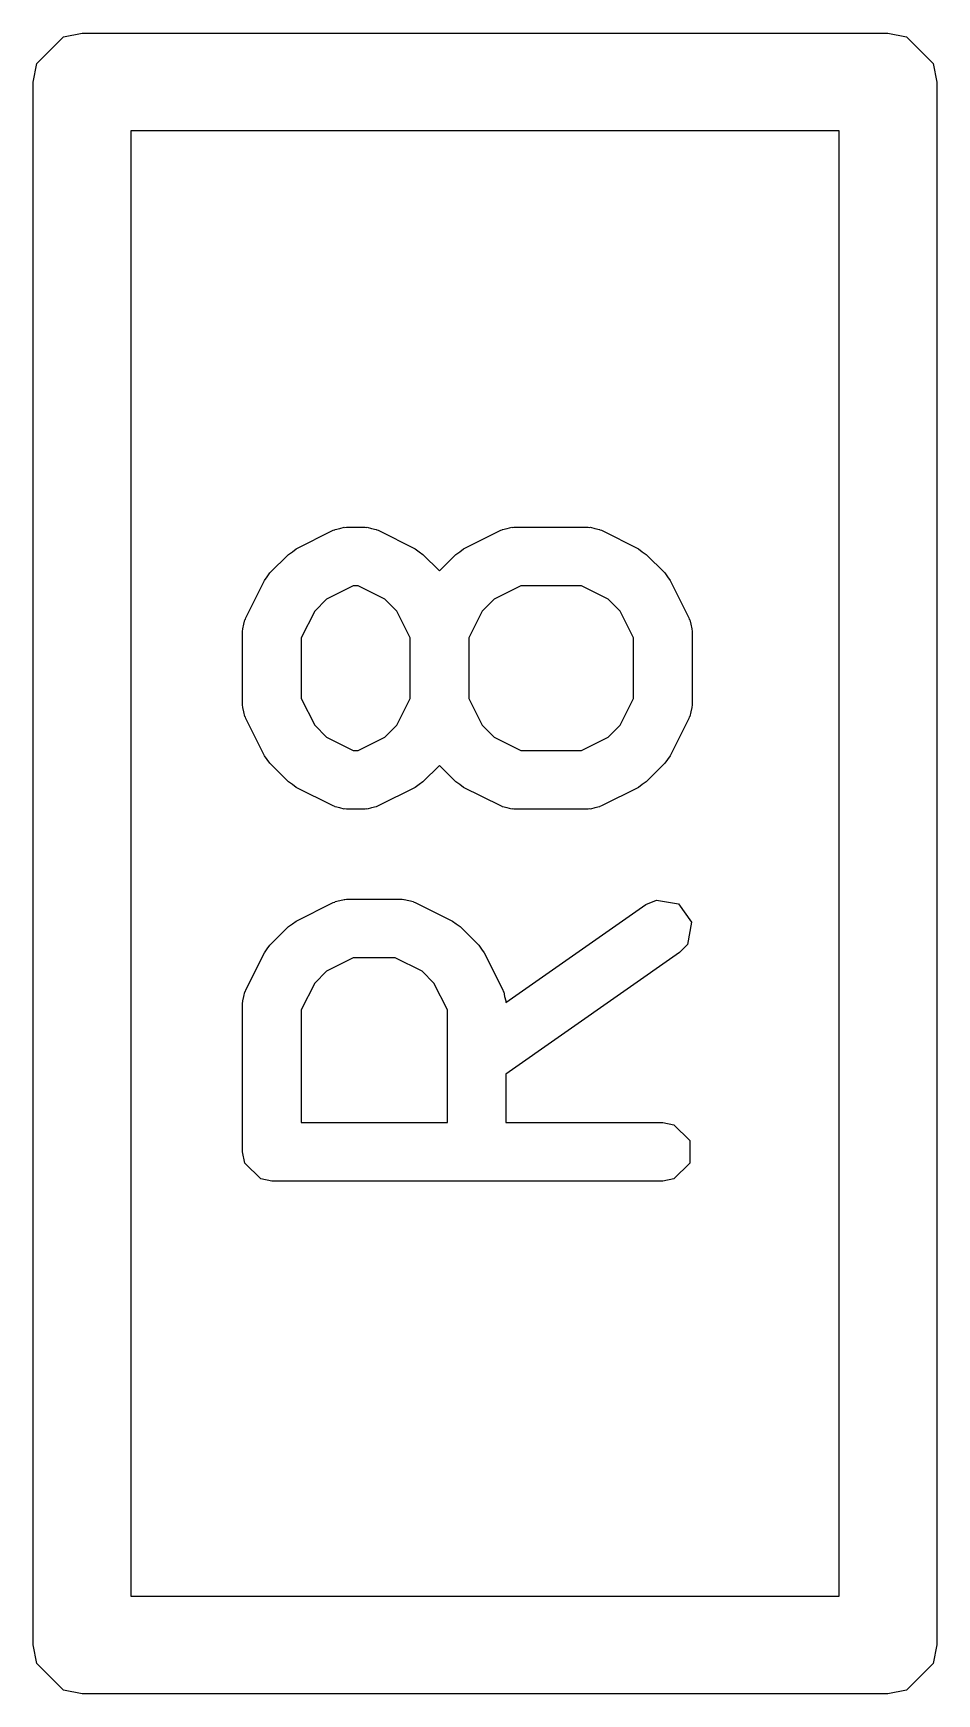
# Model space of a CAD drawing. Extents: x 0.5 to 3.33, y -7.81 to -5.91.
# Drawn here: x 1.4868 to 1.5232, y -6.8235 to -6.7565 of the extents above; entities that cross this region are included whole.
import ezdxf

# ---------------------------------------------------------------- set-up
doc = ezdxf.new("R2010")
doc.units = 0
doc.header["$MEASUREMENT"] = 0
doc.layers.add('BLACK', color=7, linetype='CONTINUOUS')

msp = doc.modelspace()

# ---------------------------------------------------------------- linework, layer by layer
at = {"layer": 'BLACK', "linetype": 'CONTINUOUS'}
for p, q in [((1.486941, -6.757751), (1.488007, -6.756685)), ((1.488007, -6.756685), (1.48876, -6.756535)), ((1.48876, -6.756535), (1.52124, -6.756535)), ((1.52124, -6.756535), (1.521993, -6.756685)), ((1.521993, -6.756685), (1.523059, -6.757751)), ((1.486791, -6.758504), (1.486941, -6.757751)), ((1.523059, -6.757751), (1.523209, -6.758504)), ((1.486791, -6.821496), (1.486791, -6.758504)), ((1.523209, -6.758504), (1.523209, -6.821496)), ((1.490728, -6.760472), (1.490728, -6.819528)), ((1.519272, -6.760472), (1.490728, -6.760472)), ((1.519272, -6.819528), (1.519272, -6.760472)), ((1.497386, -6.77732), (1.498886, -6.77657)), ((1.498886, -6.77657), (1.498943, -6.776554)), ((1.498943, -6.776554), (1.498962, -6.776535)), ((1.498962, -6.776535), (1.499148, -6.776498)), ((1.499148, -6.776498), (1.49933, -6.776448)), ((1.49933, -6.776448), (1.499356, -6.776457)), ((1.499356, -6.776457), (1.499414, -6.776445)), ((1.499414, -6.776445), (1.500164, -6.776445)), ((1.500164, -6.776445), (1.500222, -6.776457)), ((1.500222, -6.776457), (1.500248, -6.776448)), ((1.500248, -6.776448), (1.50043, -6.776498)), ((1.50043, -6.776498), (1.500616, -6.776535)), ((1.500616, -6.776535), (1.500635, -6.776554)), ((1.500635, -6.776554), (1.500692, -6.77657)), ((1.500692, -6.77657), (1.502192, -6.77732)), ((1.504135, -6.77732), (1.505635, -6.77657)), ((1.505635, -6.77657), (1.505692, -6.776554)), ((1.505692, -6.776554), (1.505711, -6.776535)), ((1.505711, -6.776535), (1.505897, -6.776498)), ((1.505897, -6.776498), (1.50608, -6.776448)), ((1.50608, -6.776448), (1.506105, -6.776457)), ((1.506105, -6.776457), (1.506163, -6.776445)), ((1.506163, -6.776445), (1.509163, -6.776445)), ((1.509163, -6.776445), (1.509221, -6.776457)), ((1.509221, -6.776457), (1.509247, -6.776448)), ((1.509247, -6.776448), (1.509429, -6.776498)), ((1.509429, -6.776498), (1.509615, -6.776535)), ((1.509615, -6.776535), (1.509634, -6.776554)), ((1.509634, -6.776554), (1.509691, -6.77657)), ((1.509691, -6.77657), (1.511191, -6.77732)), ((1.496329, -6.778291), (1.497079, -6.777541)), ((1.497079, -6.777541), (1.497236, -6.777436)), ((1.497236, -6.777436), (1.497386, -6.77732)), ((1.502192, -6.77732), (1.502342, -6.777436)), ((1.502342, -6.777436), (1.502499, -6.777541)), ((1.502499, -6.777541), (1.503164, -6.778206)), ((1.503164, -6.778206), (1.503828, -6.777541)), ((1.503828, -6.777541), (1.503986, -6.777436)), ((1.503986, -6.777436), (1.504135, -6.77732)), ((1.511191, -6.77732), (1.51134, -6.777436)), ((1.51134, -6.777436), (1.511498, -6.777541)), ((1.511498, -6.777541), (1.512248, -6.778291)), ((1.496108, -6.778598), (1.496224, -6.778449)), ((1.496224, -6.778449), (1.496329, -6.778291)), ((1.512248, -6.778291), (1.512353, -6.778449)), ((1.512353, -6.778449), (1.512469, -6.778598)), ((1.495358, -6.780098), (1.496108, -6.778598)), ((1.499693, -6.778808), (1.498614, -6.779347)), ((1.499885, -6.778808), (1.499693, -6.778808)), ((1.500964, -6.779347), (1.499885, -6.778808)), ((1.506442, -6.778808), (1.505363, -6.779347)), ((1.508884, -6.778808), (1.506442, -6.778808)), ((1.509963, -6.779347), (1.508884, -6.778808)), ((1.512469, -6.778598), (1.513219, -6.780098)), ((1.498135, -6.779826), (1.497596, -6.780905)), ((1.498614, -6.779347), (1.498135, -6.779826)), ((1.501443, -6.779826), (1.500964, -6.779347)), ((1.501983, -6.780905), (1.501443, -6.779826)), ((1.504884, -6.779826), (1.504345, -6.780905)), ((1.505363, -6.779347), (1.504884, -6.779826)), ((1.510442, -6.779826), (1.509963, -6.779347)), ((1.510981, -6.780905), (1.510442, -6.779826)), ((1.495233, -6.780626), (1.495245, -6.780568)), ((1.495236, -6.780542), (1.495286, -6.78036)), ((1.495245, -6.780568), (1.495236, -6.780542)), ((1.495286, -6.78036), (1.495323, -6.780174)), ((1.495323, -6.780174), (1.495342, -6.780155)), ((1.495342, -6.780155), (1.495358, -6.780098)), ((1.513219, -6.780098), (1.513234, -6.780155)), ((1.513234, -6.780155), (1.513254, -6.780174)), ((1.513254, -6.780174), (1.513291, -6.78036)), ((1.513291, -6.78036), (1.513341, -6.780542)), ((1.513341, -6.780542), (1.513332, -6.780568)), ((1.513332, -6.780568), (1.513344, -6.780626)), ((1.495233, -6.783626), (1.495233, -6.780626)), ((1.497596, -6.780905), (1.497596, -6.783347)), ((1.501983, -6.783347), (1.501983, -6.780905)), ((1.504345, -6.780905), (1.504345, -6.783347)), ((1.510981, -6.783347), (1.510981, -6.780905)), ((1.513344, -6.780626), (1.513344, -6.783626)), ((1.495245, -6.783684), (1.495233, -6.783626)), ((1.495236, -6.783709), (1.495245, -6.783684)), ((1.495286, -6.783892), (1.495236, -6.783709)), ((1.495323, -6.784078), (1.495286, -6.783892)), ((1.497596, -6.783347), (1.498135, -6.784426)), ((1.501443, -6.784426), (1.501983, -6.783347)), ((1.504345, -6.783347), (1.504884, -6.784426)), ((1.510442, -6.784426), (1.510981, -6.783347)), ((1.513291, -6.783892), (1.513254, -6.784078)), ((1.513341, -6.783709), (1.513291, -6.783892)), ((1.513344, -6.783626), (1.513332, -6.783684)), ((1.513332, -6.783684), (1.513341, -6.783709)), ((1.495342, -6.784097), (1.495323, -6.784078)), ((1.495358, -6.784154), (1.495342, -6.784097)), ((1.496108, -6.785654), (1.495358, -6.784154)), ((1.498135, -6.784426), (1.498614, -6.784905)), ((1.500964, -6.784905), (1.501443, -6.784426)), ((1.504884, -6.784426), (1.505363, -6.784905)), ((1.509963, -6.784905), (1.510442, -6.784426)), ((1.513219, -6.784154), (1.512469, -6.785654)), ((1.513234, -6.784097), (1.513219, -6.784154)), ((1.513254, -6.784078), (1.513234, -6.784097)), ((1.498614, -6.784905), (1.499693, -6.785444)), ((1.499885, -6.785444), (1.500964, -6.784905)), ((1.505363, -6.784905), (1.506442, -6.785444)), ((1.508884, -6.785444), (1.509963, -6.784905)), ((1.496224, -6.785804), (1.496108, -6.785654)), ((1.496329, -6.785961), (1.496224, -6.785804)), ((1.499693, -6.785444), (1.499885, -6.785444)), ((1.506442, -6.785444), (1.508884, -6.785444)), ((1.512353, -6.785804), (1.512248, -6.785961)), ((1.512469, -6.785654), (1.512353, -6.785804)), ((1.497079, -6.786711), (1.496329, -6.785961)), ((1.503164, -6.786046), (1.502499, -6.786711)), ((1.503828, -6.786711), (1.503164, -6.786046)), ((1.512248, -6.785961), (1.511498, -6.786711)), ((1.497237, -6.786816), (1.497079, -6.786711)), ((1.497386, -6.786932), (1.497237, -6.786816)), ((1.498886, -6.787682), (1.497386, -6.786932)), ((1.502192, -6.786932), (1.500692, -6.787682)), ((1.502341, -6.786816), (1.502192, -6.786932)), ((1.502499, -6.786711), (1.502341, -6.786816)), ((1.503986, -6.786816), (1.503828, -6.786711)), ((1.504135, -6.786932), (1.503986, -6.786816)), ((1.505635, -6.787682), (1.504135, -6.786932)), ((1.511191, -6.786932), (1.509691, -6.787682)), ((1.51134, -6.786816), (1.511191, -6.786932)), ((1.511498, -6.786711), (1.51134, -6.786816)), ((1.498943, -6.787697), (1.498886, -6.787682)), ((1.498962, -6.787717), (1.498943, -6.787697)), ((1.499148, -6.787753), (1.498962, -6.787717)), ((1.49933, -6.787804), (1.499148, -6.787753)), ((1.499356, -6.787795), (1.49933, -6.787804)), ((1.499414, -6.787806), (1.499356, -6.787795)), ((1.500164, -6.787806), (1.499414, -6.787806)), ((1.500222, -6.787795), (1.500164, -6.787806)), ((1.500248, -6.787804), (1.500222, -6.787795)), ((1.50043, -6.787754), (1.500248, -6.787804)), ((1.500616, -6.787717), (1.50043, -6.787754)), ((1.500635, -6.787697), (1.500616, -6.787717)), ((1.500692, -6.787682), (1.500635, -6.787697)), ((1.505692, -6.787697), (1.505635, -6.787682)), ((1.505711, -6.787717), (1.505692, -6.787697)), ((1.505897, -6.787753), (1.505711, -6.787717)), ((1.50608, -6.787804), (1.505897, -6.787753)), ((1.506105, -6.787795), (1.50608, -6.787804)), ((1.506163, -6.787806), (1.506105, -6.787795)), ((1.509163, -6.787806), (1.506163, -6.787806)), ((1.509221, -6.787795), (1.509163, -6.787806)), ((1.509247, -6.787804), (1.509221, -6.787795)), ((1.509429, -6.787754), (1.509247, -6.787804)), ((1.509615, -6.787717), (1.509429, -6.787754)), ((1.509634, -6.787697), (1.509615, -6.787717)), ((1.509691, -6.787682), (1.509634, -6.787697)), ((1.497386, -6.792318), (1.498886, -6.791568)), ((1.498886, -6.791568), (1.498943, -6.791553)), ((1.498943, -6.791553), (1.498962, -6.791533)), ((1.498962, -6.791533), (1.499148, -6.791497)), ((1.499148, -6.791497), (1.49933, -6.791446)), ((1.49933, -6.791446), (1.499356, -6.791455)), ((1.499356, -6.791455), (1.499414, -6.791444)), ((1.499414, -6.791444), (1.501664, -6.791444)), ((1.501664, -6.791444), (1.501722, -6.791455)), ((1.501722, -6.791455), (1.501747, -6.791447)), ((1.501747, -6.791447), (1.50193, -6.791496)), ((1.50193, -6.791496), (1.502116, -6.791533)), ((1.502116, -6.791533), (1.502135, -6.791553)), ((1.502135, -6.791553), (1.502192, -6.791568)), ((1.502192, -6.791568), (1.503692, -6.792318)), ((1.505841, -6.795608), (1.511485, -6.791657)), ((1.511485, -6.791657), (1.511907, -6.791472)), ((1.511907, -6.791472), (1.512797, -6.791629)), ((1.512797, -6.791629), (1.513316, -6.792369)), ((1.496329, -6.793289), (1.497079, -6.792539)), ((1.497079, -6.792539), (1.497237, -6.792434)), ((1.497237, -6.792434), (1.497386, -6.792318)), ((1.503692, -6.792318), (1.503842, -6.792434)), ((1.503842, -6.792434), (1.503999, -6.792539)), ((1.503999, -6.792539), (1.504749, -6.793289)), ((1.513316, -6.792369), (1.513159, -6.793259)), ((1.496224, -6.793446), (1.496329, -6.793289)), ((1.504749, -6.793289), (1.504854, -6.793447)), ((1.513159, -6.793259), (1.51284, -6.793592)), ((1.495358, -6.795096), (1.496108, -6.793596)), ((1.496108, -6.793596), (1.496224, -6.793446)), ((1.499693, -6.793806), (1.498614, -6.794345)), ((1.501385, -6.793806), (1.499693, -6.793806)), ((1.502464, -6.794345), (1.501385, -6.793806)), ((1.504854, -6.793447), (1.50497, -6.793596)), ((1.50497, -6.793596), (1.50572, -6.795096)), ((1.51284, -6.793592), (1.505845, -6.798489)), ((1.498614, -6.794345), (1.498135, -6.794824)), ((1.502943, -6.794824), (1.502464, -6.794345)), ((1.495286, -6.795358), (1.495323, -6.795172)), ((1.495323, -6.795172), (1.495342, -6.795153)), ((1.495342, -6.795153), (1.495358, -6.795096)), ((1.498135, -6.794824), (1.497596, -6.795903)), ((1.503482, -6.795903), (1.502943, -6.794824)), ((1.50572, -6.795096), (1.505735, -6.795153)), ((1.505735, -6.795153), (1.505755, -6.795172)), ((1.505755, -6.795172), (1.505791, -6.795358)), ((1.495233, -6.795624), (1.495245, -6.795566)), ((1.495233, -6.801624), (1.495233, -6.795624)), ((1.495236, -6.795541), (1.495286, -6.795358)), ((1.495245, -6.795566), (1.495236, -6.795541)), ((1.497596, -6.795903), (1.497596, -6.800442)), ((1.503482, -6.800442), (1.503482, -6.795903)), ((1.505791, -6.795358), (1.505842, -6.795541)), ((1.505842, -6.795541), (1.505833, -6.795566)), ((1.505833, -6.795566), (1.505841, -6.795608)), ((1.505845, -6.798489), (1.505845, -6.800442)), ((1.497596, -6.800442), (1.503482, -6.800442)), ((1.505845, -6.800442), (1.512162, -6.800442)), ((1.512162, -6.800442), (1.512614, -6.800532)), ((1.512614, -6.800532), (1.513254, -6.801171)), ((1.513254, -6.801171), (1.513254, -6.802076)), ((1.495323, -6.802076), (1.495233, -6.801624)), ((1.495962, -6.802715), (1.495323, -6.802076)), ((1.513254, -6.802076), (1.512614, -6.802715)), ((1.496414, -6.802805), (1.495962, -6.802715)), ((1.512162, -6.802805), (1.496414, -6.802805)), ((1.512614, -6.802715), (1.512162, -6.802805)), ((1.490728, -6.819528), (1.519272, -6.819528)), ((1.486941, -6.822249), (1.486791, -6.821496)), ((1.523209, -6.821496), (1.523059, -6.822249)), ((1.488007, -6.823315), (1.486941, -6.822249)), ((1.523059, -6.822249), (1.521993, -6.823315)), ((1.48876, -6.823465), (1.488007, -6.823315)), ((1.521993, -6.823315), (1.52124, -6.823465)), ((1.52124, -6.823465), (1.48876, -6.823465))]:
    msp.add_line(p, q, dxfattribs=at)

doc.saveas('drawing.dxf')
